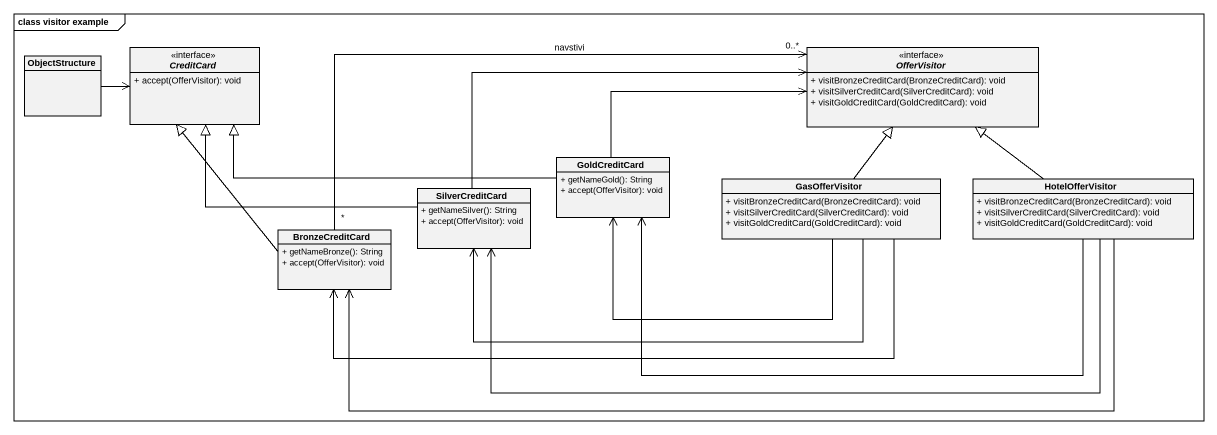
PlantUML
@startuml
mainframe class visitor example
hide circle
hide empty members
skinparam classAttributeIconSize 0
class ObjectStructure
interface CreditCard {
  + accept(OfferVisitor): void
}
interface OfferVisitor {
  + visitBronzeCreditCard(BronzeCreditCard): void
  + visitSilverCreditCard(SilverCreditCard): void
  + visitGoldCreditCard(GoldCreditCard): void
}
class GoldCreditCard {
  + getNameGold(): String
  + accept(OfferVisitor): void
}
class SilverCreditCard {
  + getNameSilver(): String
  + accept(OfferVisitor): void
}
class GasOfferVisitor {
  + visitBronzeCreditCard(BronzeCreditCard): void
  + visitSilverCreditCard(SilverCreditCard): void
  + visitGoldCreditCard(GoldCreditCard): void
}
class HotelOfferVisitor {
  + visitBronzeCreditCard(BronzeCreditCard): void
  + visitSilverCreditCard(SilverCreditCard): void
  + visitGoldCreditCard(GoldCreditCard): void
}
class BronzeCreditCard {
  + getNameBronze(): String
  + accept(OfferVisitor): void
}
ObjectStructure -right-> CreditCard
GoldCreditCard -left-|> CreditCard
GoldCreditCard -right-> OfferVisitor
SilverCreditCard -left-|> CreditCard
SilverCreditCard -right-> OfferVisitor
GasOfferVisitor -up-|> OfferVisitor
GasOfferVisitor -left-> GoldCreditCard
GasOfferVisitor -left-> SilverCreditCard
GasOfferVisitor -left-> BronzeCreditCard
HotelOfferVisitor -up-|> OfferVisitor
HotelOfferVisitor -left-> GoldCreditCard
HotelOfferVisitor -left-> SilverCreditCard
HotelOfferVisitor -left-> BronzeCreditCard
BronzeCreditCard -up-|> CreditCard
BronzeCreditCard "*" -right-> "0..*" OfferVisitor : navstivi
@enduml
